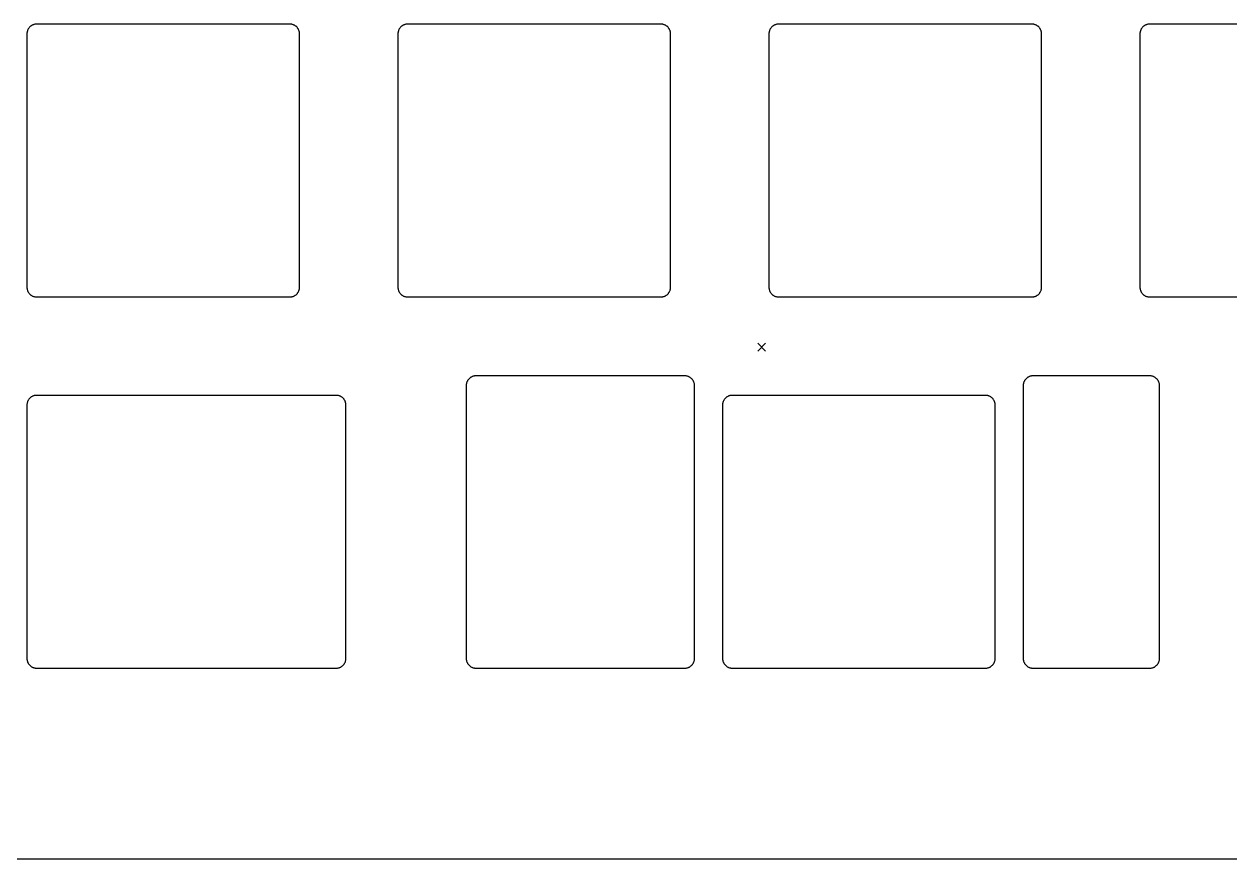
# Model space of a CAD drawing. Extents: x 19 to 282, y -159 to -67.
# Drawn here: x 72 to 133.9, y -150.4 to -107.6 of the extents above; entities that cross this region are included whole.
import ezdxf

# ---------------------------------------------------------------- set-up
doc = ezdxf.new("R2010")
doc.units = 0
doc.layers.add('BLACK', color=7, linetype='CONTINUOUS')

msp = doc.modelspace()

# ---------------------------------------------------------------- linework, layer by layer
at = {"layer": 'BLACK', "linetype": 'CONTINUOUS'}
for p, q in [((72.2465, -107.721), (72.2294, -107.739)), ((72.2644, -107.704), (72.2465, -107.721)), ((72.2831, -107.688), (72.2644, -107.704)), ((72.3025, -107.673), (72.2831, -107.688)), ((72.3226, -107.659), (72.3025, -107.673)), ((72.3433, -107.646), (72.3226, -107.659)), ((72.3646, -107.634), (72.3433, -107.646)), ((72.3864, -107.623), (72.3646, -107.634)), ((72.4087, -107.613), (72.3864, -107.623)), ((72.4314, -107.604), (72.4087, -107.613)), ((72.4546, -107.597), (72.4314, -107.604)), ((72.4781, -107.59), (72.4546, -107.597)), ((72.502, -107.585), (72.4781, -107.59)), ((72.5262, -107.58), (72.502, -107.585)), ((72.5506, -107.577), (72.5262, -107.58)), ((72.5752, -107.576), (72.5506, -107.577)), ((72.6, -107.575), (72.5752, -107.576)), ((85.6, -107.575), (72.6, -107.575)), ((85.6248, -107.576), (85.6, -107.575)), ((85.6494, -107.577), (85.6248, -107.576)), ((85.6738, -107.58), (85.6494, -107.577)), ((85.698, -107.585), (85.6738, -107.58)), ((85.7219, -107.59), (85.698, -107.585)), ((85.7454, -107.597), (85.7219, -107.59)), ((85.7686, -107.604), (85.7454, -107.597)), ((85.7914, -107.613), (85.7686, -107.604)), ((85.8137, -107.623), (85.7914, -107.613)), ((85.8355, -107.634), (85.8137, -107.623)), ((85.8567, -107.646), (85.8355, -107.634)), ((85.8774, -107.659), (85.8567, -107.646)), ((85.8975, -107.673), (85.8774, -107.659)), ((85.9169, -107.688), (85.8975, -107.673)), ((85.9356, -107.704), (85.9169, -107.688)), ((85.9536, -107.721), (85.9356, -107.704)), ((85.9707, -107.739), (85.9536, -107.721)), ((91.2965, -107.721), (91.2794, -107.739)), ((91.3144, -107.704), (91.2965, -107.721)), ((91.3331, -107.688), (91.3144, -107.704)), ((91.3525, -107.673), (91.3331, -107.688)), ((91.3726, -107.659), (91.3525, -107.673)), ((91.3933, -107.646), (91.3726, -107.659)), ((91.4146, -107.634), (91.3933, -107.646)), ((91.4364, -107.623), (91.4146, -107.634)), ((91.4587, -107.613), (91.4364, -107.623)), ((91.4814, -107.604), (91.4587, -107.613)), ((91.5046, -107.597), (91.4814, -107.604)), ((91.5281, -107.59), (91.5046, -107.597)), ((91.552, -107.585), (91.5281, -107.59)), ((91.5762, -107.58), (91.552, -107.585)), ((91.6006, -107.577), (91.5762, -107.58)), ((91.6252, -107.576), (91.6006, -107.577)), ((91.65, -107.575), (91.6252, -107.576)), ((104.65, -107.575), (91.65, -107.575)), ((104.675, -107.576), (104.65, -107.575)), ((104.699, -107.577), (104.675, -107.576)), ((104.724, -107.58), (104.699, -107.577)), ((104.748, -107.585), (104.724, -107.58)), ((104.772, -107.59), (104.748, -107.585)), ((104.795, -107.597), (104.772, -107.59)), ((104.819, -107.604), (104.795, -107.597)), ((104.841, -107.613), (104.819, -107.604)), ((104.864, -107.623), (104.841, -107.613)), ((104.885, -107.634), (104.864, -107.623)), ((104.907, -107.646), (104.885, -107.634)), ((104.927, -107.659), (104.907, -107.646)), ((104.947, -107.673), (104.927, -107.659)), ((104.967, -107.688), (104.947, -107.673)), ((104.986, -107.704), (104.967, -107.688)), ((105.004, -107.721), (104.986, -107.704)), ((105.021, -107.739), (105.004, -107.721)), ((110.346, -107.721), (110.329, -107.739)), ((110.364, -107.704), (110.346, -107.721)), ((110.383, -107.688), (110.364, -107.704)), ((110.403, -107.673), (110.383, -107.688)), ((110.423, -107.659), (110.403, -107.673)), ((110.443, -107.646), (110.423, -107.659)), ((110.465, -107.634), (110.443, -107.646)), ((110.486, -107.623), (110.465, -107.634)), ((110.509, -107.613), (110.486, -107.623)), ((110.531, -107.604), (110.509, -107.613)), ((110.555, -107.597), (110.531, -107.604)), ((110.578, -107.59), (110.555, -107.597)), ((110.602, -107.585), (110.578, -107.59)), ((110.626, -107.58), (110.602, -107.585)), ((110.651, -107.577), (110.626, -107.58)), ((110.675, -107.576), (110.651, -107.577)), ((110.7, -107.575), (110.675, -107.576)), ((123.7, -107.575), (110.7, -107.575)), ((123.725, -107.576), (123.7, -107.575)), ((123.749, -107.577), (123.725, -107.576)), ((123.774, -107.58), (123.749, -107.577)), ((123.798, -107.585), (123.774, -107.58)), ((123.822, -107.59), (123.798, -107.585)), ((123.845, -107.597), (123.822, -107.59)), ((123.869, -107.604), (123.845, -107.597)), ((123.891, -107.613), (123.869, -107.604)), ((123.914, -107.623), (123.891, -107.613)), ((123.935, -107.634), (123.914, -107.623)), ((123.957, -107.646), (123.935, -107.634)), ((123.977, -107.659), (123.957, -107.646)), ((123.997, -107.673), (123.977, -107.659)), ((124.017, -107.688), (123.997, -107.673)), ((124.036, -107.704), (124.017, -107.688)), ((124.054, -107.721), (124.036, -107.704)), ((124.071, -107.739), (124.054, -107.721)), ((129.396, -107.721), (129.379, -107.739)), ((129.414, -107.704), (129.396, -107.721)), ((129.433, -107.688), (129.414, -107.704)), ((129.453, -107.673), (129.433, -107.688)), ((129.473, -107.659), (129.453, -107.673)), ((129.493, -107.646), (129.473, -107.659)), ((129.515, -107.634), (129.493, -107.646)), ((129.536, -107.623), (129.515, -107.634)), ((129.559, -107.613), (129.536, -107.623)), ((129.581, -107.604), (129.559, -107.613)), ((129.605, -107.597), (129.581, -107.604)), ((129.628, -107.59), (129.605, -107.597)), ((129.652, -107.585), (129.628, -107.59)), ((129.676, -107.58), (129.652, -107.585)), ((129.701, -107.577), (129.676, -107.58)), ((129.725, -107.576), (129.701, -107.577)), ((129.75, -107.575), (129.725, -107.576)), ((142.75, -107.575), (129.75, -107.575)), ((72.1006, -108.05), (72.1, -108.075)), ((72.1, -108.075), (72.1, -121.075)), ((72.1025, -108.026), (72.1006, -108.05)), ((72.1055, -108.001), (72.1025, -108.026)), ((72.1097, -107.977), (72.1055, -108.001)), ((72.1151, -107.953), (72.1097, -107.977)), ((72.1216, -107.93), (72.1151, -107.953)), ((72.1293, -107.906), (72.1216, -107.93)), ((72.1381, -107.884), (72.1293, -107.906)), ((72.148, -107.861), (72.1381, -107.884)), ((72.1589, -107.84), (72.148, -107.861)), ((72.1709, -107.818), (72.1589, -107.84)), ((72.184, -107.798), (72.1709, -107.818)), ((72.1981, -107.778), (72.184, -107.798)), ((72.2132, -107.758), (72.1981, -107.778)), ((72.2294, -107.739), (72.2132, -107.758)), ((85.9868, -107.758), (85.9707, -107.739)), ((86.0019, -107.778), (85.9868, -107.758)), ((86.016, -107.798), (86.0019, -107.778)), ((86.0291, -107.818), (86.016, -107.798)), ((86.0411, -107.84), (86.0291, -107.818)), ((86.0521, -107.861), (86.0411, -107.84)), ((86.062, -107.884), (86.0521, -107.861)), ((86.0707, -107.906), (86.062, -107.884)), ((86.0784, -107.93), (86.0707, -107.906)), ((86.0849, -107.953), (86.0784, -107.93)), ((86.0903, -107.977), (86.0849, -107.953)), ((86.0945, -108.001), (86.0903, -107.977)), ((86.0976, -108.026), (86.0945, -108.001)), ((86.0994, -108.05), (86.0976, -108.026)), ((86.1, -108.075), (86.0994, -108.05)), ((86.1, -121.075), (86.1, -108.075)), ((91.1506, -108.05), (91.15, -108.075)), ((91.15, -108.075), (91.15, -121.075)), ((91.1525, -108.026), (91.1506, -108.05)), ((91.1555, -108.001), (91.1525, -108.026)), ((91.1597, -107.977), (91.1555, -108.001)), ((91.1651, -107.953), (91.1597, -107.977)), ((91.1716, -107.93), (91.1651, -107.953)), ((91.1793, -107.906), (91.1716, -107.93)), ((91.1881, -107.884), (91.1793, -107.906)), ((91.198, -107.861), (91.1881, -107.884)), ((91.2089, -107.84), (91.198, -107.861)), ((91.2209, -107.818), (91.2089, -107.84)), ((91.234, -107.798), (91.2209, -107.818)), ((91.2481, -107.778), (91.234, -107.798)), ((91.2632, -107.758), (91.2481, -107.778)), ((91.2794, -107.739), (91.2632, -107.758)), ((105.037, -107.758), (105.021, -107.739)), ((105.052, -107.778), (105.037, -107.758)), ((105.066, -107.798), (105.052, -107.778)), ((105.079, -107.818), (105.066, -107.798)), ((105.091, -107.84), (105.079, -107.818)), ((105.102, -107.861), (105.091, -107.84)), ((105.112, -107.884), (105.102, -107.861)), ((105.121, -107.906), (105.112, -107.884)), ((105.128, -107.93), (105.121, -107.906)), ((105.135, -107.953), (105.128, -107.93)), ((105.14, -107.977), (105.135, -107.953)), ((105.145, -108.001), (105.14, -107.977)), ((105.148, -108.026), (105.145, -108.001)), ((105.149, -108.05), (105.148, -108.026)), ((105.15, -108.075), (105.149, -108.05)), ((105.15, -121.075), (105.15, -108.075)), ((110.201, -108.05), (110.2, -108.075)), ((110.2, -108.075), (110.2, -121.075)), ((110.202, -108.026), (110.201, -108.05)), ((110.205, -108.001), (110.202, -108.026)), ((110.21, -107.977), (110.205, -108.001)), ((110.215, -107.953), (110.21, -107.977)), ((110.222, -107.93), (110.215, -107.953)), ((110.229, -107.906), (110.222, -107.93)), ((110.238, -107.884), (110.229, -107.906)), ((110.248, -107.861), (110.238, -107.884)), ((110.259, -107.84), (110.248, -107.861)), ((110.271, -107.818), (110.259, -107.84)), ((110.284, -107.798), (110.271, -107.818)), ((110.298, -107.778), (110.284, -107.798)), ((110.313, -107.758), (110.298, -107.778)), ((110.329, -107.739), (110.313, -107.758)), ((124.087, -107.758), (124.071, -107.739)), ((124.102, -107.778), (124.087, -107.758)), ((124.116, -107.798), (124.102, -107.778)), ((124.129, -107.818), (124.116, -107.798)), ((124.141, -107.84), (124.129, -107.818)), ((124.152, -107.861), (124.141, -107.84)), ((124.162, -107.884), (124.152, -107.861)), ((124.171, -107.906), (124.162, -107.884)), ((124.178, -107.93), (124.171, -107.906)), ((124.185, -107.953), (124.178, -107.93)), ((124.19, -107.977), (124.185, -107.953)), ((124.195, -108.001), (124.19, -107.977)), ((124.198, -108.026), (124.195, -108.001)), ((124.199, -108.05), (124.198, -108.026)), ((124.2, -108.075), (124.199, -108.05)), ((124.2, -121.075), (124.2, -108.075)), ((129.251, -108.05), (129.25, -108.075)), ((129.25, -108.075), (129.25, -121.075)), ((129.252, -108.026), (129.251, -108.05)), ((129.255, -108.001), (129.252, -108.026)), ((129.26, -107.977), (129.255, -108.001)), ((129.265, -107.953), (129.26, -107.977)), ((129.272, -107.93), (129.265, -107.953)), ((129.279, -107.906), (129.272, -107.93)), ((129.288, -107.884), (129.279, -107.906)), ((129.298, -107.861), (129.288, -107.884)), ((129.309, -107.84), (129.298, -107.861)), ((129.321, -107.818), (129.309, -107.84)), ((129.334, -107.798), (129.321, -107.818)), ((129.348, -107.778), (129.334, -107.798)), ((129.363, -107.758), (129.348, -107.778)), ((129.379, -107.739), (129.363, -107.758)), ((72.1, -121.075), (72.1006, -121.1)), ((72.1006, -121.1), (72.1025, -121.124)), ((72.1025, -121.124), (72.1055, -121.149)), ((72.1055, -121.149), (72.1097, -121.173)), ((72.1097, -121.173), (72.1151, -121.197)), ((72.1151, -121.197), (72.1216, -121.22)), ((72.1216, -121.22), (72.1293, -121.244)), ((72.1293, -121.244), (72.1381, -121.266)), ((72.1381, -121.266), (72.148, -121.289)), ((72.148, -121.289), (72.1589, -121.31)), ((72.1589, -121.31), (72.1709, -121.332)), ((72.1709, -121.332), (72.184, -121.352)), ((86.016, -121.352), (86.0291, -121.332)), ((86.0291, -121.332), (86.0411, -121.31)), ((86.0411, -121.31), (86.0521, -121.289)), ((86.0521, -121.289), (86.062, -121.266)), ((86.062, -121.266), (86.0707, -121.244)), ((86.0707, -121.244), (86.0784, -121.22)), ((86.0784, -121.22), (86.0849, -121.197)), ((86.0849, -121.197), (86.0903, -121.173)), ((86.0903, -121.173), (86.0945, -121.149)), ((86.0945, -121.149), (86.0976, -121.124)), ((86.0976, -121.124), (86.0994, -121.1)), ((86.0994, -121.1), (86.1, -121.075)), ((91.15, -121.075), (91.1506, -121.1)), ((91.1506, -121.1), (91.1525, -121.124)), ((91.1525, -121.124), (91.1555, -121.149)), ((91.1555, -121.149), (91.1597, -121.173)), ((91.1597, -121.173), (91.1651, -121.197)), ((91.1651, -121.197), (91.1716, -121.22)), ((91.1716, -121.22), (91.1793, -121.244)), ((91.1793, -121.244), (91.1881, -121.266)), ((91.1881, -121.266), (91.198, -121.289)), ((91.198, -121.289), (91.2089, -121.31)), ((91.2089, -121.31), (91.2209, -121.332)), ((91.2209, -121.332), (91.234, -121.352)), ((105.066, -121.352), (105.079, -121.332)), ((105.079, -121.332), (105.091, -121.31)), ((105.091, -121.31), (105.102, -121.289)), ((105.102, -121.289), (105.112, -121.266)), ((105.112, -121.266), (105.121, -121.244)), ((105.121, -121.244), (105.128, -121.22)), ((105.128, -121.22), (105.135, -121.197)), ((105.135, -121.197), (105.14, -121.173)), ((105.14, -121.173), (105.145, -121.149)), ((105.145, -121.149), (105.148, -121.124)), ((105.148, -121.124), (105.149, -121.1)), ((105.149, -121.1), (105.15, -121.075)), ((110.2, -121.075), (110.201, -121.1)), ((110.201, -121.1), (110.202, -121.124)), ((110.202, -121.124), (110.205, -121.149)), ((110.205, -121.149), (110.21, -121.173)), ((110.21, -121.173), (110.215, -121.197)), ((110.215, -121.197), (110.222, -121.22)), ((110.222, -121.22), (110.229, -121.244)), ((110.229, -121.244), (110.238, -121.266)), ((110.238, -121.266), (110.248, -121.289)), ((110.248, -121.289), (110.259, -121.31)), ((110.259, -121.31), (110.271, -121.332)), ((110.271, -121.332), (110.284, -121.352)), ((124.116, -121.352), (124.129, -121.332)), ((124.129, -121.332), (124.141, -121.31)), ((124.141, -121.31), (124.152, -121.289)), ((124.152, -121.289), (124.162, -121.266)), ((124.162, -121.266), (124.171, -121.244)), ((124.171, -121.244), (124.178, -121.22)), ((124.178, -121.22), (124.185, -121.197)), ((124.185, -121.197), (124.19, -121.173)), ((124.19, -121.173), (124.195, -121.149)), ((124.195, -121.149), (124.198, -121.124)), ((124.198, -121.124), (124.199, -121.1)), ((124.199, -121.1), (124.2, -121.075)), ((129.25, -121.075), (129.251, -121.1)), ((129.251, -121.1), (129.252, -121.124)), ((129.252, -121.124), (129.255, -121.149)), ((129.255, -121.149), (129.26, -121.173)), ((129.26, -121.173), (129.265, -121.197)), ((129.265, -121.197), (129.272, -121.22)), ((129.272, -121.22), (129.279, -121.244)), ((129.279, -121.244), (129.288, -121.266)), ((129.288, -121.266), (129.298, -121.289)), ((129.298, -121.289), (129.309, -121.31)), ((129.309, -121.31), (129.321, -121.332)), ((129.321, -121.332), (129.334, -121.352)), ((72.184, -121.352), (72.1981, -121.372)), ((72.1981, -121.372), (72.2132, -121.392)), ((72.2132, -121.392), (72.2294, -121.411)), ((72.2294, -121.411), (72.2465, -121.429)), ((72.2465, -121.429), (72.2644, -121.446)), ((72.2644, -121.446), (72.2831, -121.462)), ((72.2831, -121.462), (72.3025, -121.477)), ((72.3025, -121.477), (72.3226, -121.491)), ((72.3226, -121.491), (72.3433, -121.504)), ((72.3433, -121.504), (72.3646, -121.516)), ((72.3646, -121.516), (72.3864, -121.527)), ((72.3864, -121.527), (72.4087, -121.537)), ((72.4087, -121.537), (72.4314, -121.546)), ((72.4314, -121.546), (72.4546, -121.553)), ((72.4546, -121.553), (72.4781, -121.56)), ((72.4781, -121.56), (72.502, -121.565)), ((72.502, -121.565), (72.5262, -121.57)), ((72.5262, -121.57), (72.5506, -121.573)), ((72.5506, -121.573), (72.5752, -121.574)), ((72.5752, -121.574), (72.6, -121.575)), ((72.6, -121.575), (85.6, -121.575)), ((85.6, -121.575), (85.6248, -121.574)), ((85.6248, -121.574), (85.6494, -121.573)), ((85.6494, -121.573), (85.6738, -121.57)), ((85.6738, -121.57), (85.698, -121.565)), ((85.698, -121.565), (85.7219, -121.56)), ((85.7219, -121.56), (85.7454, -121.553)), ((85.7454, -121.553), (85.7686, -121.546)), ((85.7686, -121.546), (85.7914, -121.537)), ((85.7914, -121.537), (85.8137, -121.527)), ((85.8137, -121.527), (85.8355, -121.516)), ((85.8355, -121.516), (85.8567, -121.504)), ((85.8567, -121.504), (85.8774, -121.491)), ((85.8774, -121.491), (85.8975, -121.477)), ((85.8975, -121.477), (85.9169, -121.462)), ((85.9169, -121.462), (85.9356, -121.446)), ((85.9356, -121.446), (85.9536, -121.429)), ((85.9536, -121.429), (85.9707, -121.411)), ((85.9707, -121.411), (85.9868, -121.392)), ((85.9868, -121.392), (86.0019, -121.372)), ((86.0019, -121.372), (86.016, -121.352)), ((91.234, -121.352), (91.2481, -121.372)), ((91.2481, -121.372), (91.2632, -121.392)), ((91.2632, -121.392), (91.2794, -121.411)), ((91.2794, -121.411), (91.2965, -121.429)), ((91.2965, -121.429), (91.3144, -121.446)), ((91.3144, -121.446), (91.3331, -121.462)), ((91.3331, -121.462), (91.3525, -121.477)), ((91.3525, -121.477), (91.3726, -121.491)), ((91.3726, -121.491), (91.3933, -121.504)), ((91.3933, -121.504), (91.4146, -121.516)), ((91.4146, -121.516), (91.4364, -121.527)), ((91.4364, -121.527), (91.4587, -121.537)), ((91.4587, -121.537), (91.4814, -121.546)), ((91.4814, -121.546), (91.5046, -121.553)), ((91.5046, -121.553), (91.5281, -121.56)), ((91.5281, -121.56), (91.552, -121.565)), ((91.552, -121.565), (91.5762, -121.57)), ((91.5762, -121.57), (91.6006, -121.573)), ((91.6006, -121.573), (91.6252, -121.574)), ((91.6252, -121.574), (91.65, -121.575)), ((91.65, -121.575), (104.65, -121.575)), ((104.65, -121.575), (104.675, -121.574)), ((104.675, -121.574), (104.699, -121.573)), ((104.699, -121.573), (104.724, -121.57)), ((104.724, -121.57), (104.748, -121.565)), ((104.748, -121.565), (104.772, -121.56)), ((104.772, -121.56), (104.795, -121.553)), ((104.795, -121.553), (104.819, -121.546)), ((104.819, -121.546), (104.841, -121.537)), ((104.841, -121.537), (104.864, -121.527)), ((104.864, -121.527), (104.885, -121.516)), ((104.885, -121.516), (104.907, -121.504)), ((104.907, -121.504), (104.927, -121.491)), ((104.927, -121.491), (104.947, -121.477)), ((104.947, -121.477), (104.967, -121.462)), ((104.967, -121.462), (104.986, -121.446)), ((104.986, -121.446), (105.004, -121.429)), ((105.004, -121.429), (105.021, -121.411)), ((105.021, -121.411), (105.037, -121.392)), ((105.037, -121.392), (105.052, -121.372)), ((105.052, -121.372), (105.066, -121.352)), ((110.284, -121.352), (110.298, -121.372)), ((110.298, -121.372), (110.313, -121.392)), ((110.313, -121.392), (110.329, -121.411)), ((110.329, -121.411), (110.346, -121.429)), ((110.346, -121.429), (110.364, -121.446)), ((110.364, -121.446), (110.383, -121.462)), ((110.383, -121.462), (110.403, -121.477)), ((110.403, -121.477), (110.423, -121.491)), ((110.423, -121.491), (110.443, -121.504)), ((110.443, -121.504), (110.465, -121.516)), ((110.465, -121.516), (110.486, -121.527)), ((110.486, -121.527), (110.509, -121.537)), ((110.509, -121.537), (110.531, -121.546)), ((110.531, -121.546), (110.555, -121.553)), ((110.555, -121.553), (110.578, -121.56)), ((110.578, -121.56), (110.602, -121.565)), ((110.602, -121.565), (110.626, -121.57)), ((110.626, -121.57), (110.651, -121.573)), ((110.651, -121.573), (110.675, -121.574)), ((110.675, -121.574), (110.7, -121.575)), ((110.7, -121.575), (123.7, -121.575)), ((123.7, -121.575), (123.725, -121.574)), ((123.725, -121.574), (123.749, -121.573)), ((123.749, -121.573), (123.774, -121.57)), ((123.774, -121.57), (123.798, -121.565)), ((123.798, -121.565), (123.822, -121.56)), ((123.822, -121.56), (123.845, -121.553)), ((123.845, -121.553), (123.869, -121.546)), ((123.869, -121.546), (123.891, -121.537)), ((123.891, -121.537), (123.914, -121.527)), ((123.914, -121.527), (123.935, -121.516)), ((123.935, -121.516), (123.957, -121.504)), ((123.957, -121.504), (123.977, -121.491)), ((123.977, -121.491), (123.997, -121.477)), ((123.997, -121.477), (124.017, -121.462)), ((124.017, -121.462), (124.036, -121.446)), ((124.036, -121.446), (124.054, -121.429)), ((124.054, -121.429), (124.071, -121.411)), ((124.071, -121.411), (124.087, -121.392)), ((124.087, -121.392), (124.102, -121.372)), ((124.102, -121.372), (124.116, -121.352)), ((129.334, -121.352), (129.348, -121.372)), ((129.348, -121.372), (129.363, -121.392)), ((129.363, -121.392), (129.379, -121.411)), ((129.379, -121.411), (129.396, -121.429)), ((129.396, -121.429), (129.414, -121.446)), ((129.414, -121.446), (129.433, -121.462)), ((129.433, -121.462), (129.453, -121.477)), ((129.453, -121.477), (129.473, -121.491)), ((129.473, -121.491), (129.493, -121.504)), ((129.493, -121.504), (129.515, -121.516)), ((129.515, -121.516), (129.536, -121.527)), ((129.536, -121.527), (129.559, -121.537)), ((129.559, -121.537), (129.581, -121.546)), ((129.581, -121.546), (129.605, -121.553)), ((129.605, -121.553), (129.628, -121.56)), ((129.628, -121.56), (129.652, -121.565)), ((129.652, -121.565), (129.676, -121.57)), ((129.676, -121.57), (129.701, -121.573)), ((129.701, -121.573), (129.725, -121.574)), ((129.725, -121.574), (129.75, -121.575)), ((129.75, -121.575), (142.75, -121.575)), ((109.625, -123.95), (110.025, -124.35)), ((110.025, -123.95), (109.625, -124.35)), ((94.9426, -125.673), (94.9208, -125.684)), ((94.9649, -125.663), (94.9426, -125.673)), ((94.9877, -125.654), (94.9649, -125.663)), ((95.0108, -125.647), (94.9877, -125.654)), ((95.0344, -125.64), (95.0108, -125.647)), ((95.0583, -125.635), (95.0344, -125.64)), ((95.0824, -125.63), (95.0583, -125.635)), ((95.1068, -125.627), (95.0824, -125.63)), ((95.1315, -125.626), (95.1068, -125.627)), ((95.1563, -125.625), (95.1315, -125.626)), ((99.8808, -125.625), (95.1563, -125.625)), ((101.156, -125.625), (99.8808, -125.625)), ((105.881, -125.625), (101.156, -125.625)), ((105.906, -125.626), (105.881, -125.625)), ((105.93, -125.627), (105.906, -125.626)), ((105.955, -125.63), (105.93, -125.627)), ((105.979, -125.635), (105.955, -125.63)), ((106.003, -125.64), (105.979, -125.635)), ((106.026, -125.647), (106.003, -125.64)), ((106.049, -125.654), (106.026, -125.647)), ((106.072, -125.663), (106.049, -125.654)), ((106.094, -125.673), (106.072, -125.663)), ((106.116, -125.684), (106.094, -125.673)), ((123.543, -125.673), (123.521, -125.684)), ((123.565, -125.663), (123.543, -125.673)), ((123.588, -125.654), (123.565, -125.663)), ((123.611, -125.647), (123.588, -125.654)), ((123.635, -125.64), (123.611, -125.647)), ((123.659, -125.635), (123.635, -125.64)), ((123.683, -125.63), (123.659, -125.635)), ((123.707, -125.627), (123.683, -125.63)), ((123.732, -125.626), (123.707, -125.627)), ((123.757, -125.625), (123.732, -125.626)), ((129.757, -125.625), (123.757, -125.625)), ((129.782, -125.626), (129.757, -125.625)), ((129.806, -125.627), (129.782, -125.626)), ((129.831, -125.63), (129.806, -125.627)), ((129.855, -125.635), (129.831, -125.63)), ((129.879, -125.64), (129.855, -125.635)), ((129.902, -125.647), (129.879, -125.64)), ((129.925, -125.654), (129.902, -125.647)), ((129.948, -125.663), (129.925, -125.654)), ((129.97, -125.673), (129.948, -125.663)), ((129.992, -125.684), (129.97, -125.673)), ((94.6569, -126.1), (94.6563, -126.125)), ((94.6563, -126.125), (94.6563, -140.125)), ((94.6587, -126.076), (94.6569, -126.1)), ((94.6617, -126.051), (94.6587, -126.076)), ((94.666, -126.027), (94.6617, -126.051)), ((94.6713, -126.003), (94.666, -126.027)), ((94.6779, -125.98), (94.6713, -126.003)), ((94.6855, -125.956), (94.6779, -125.98)), ((94.6943, -125.934), (94.6855, -125.956)), ((94.7042, -125.911), (94.6943, -125.934)), ((94.7152, -125.89), (94.7042, -125.911)), ((94.7272, -125.868), (94.7152, -125.89)), ((94.7403, -125.848), (94.7272, -125.868)), ((94.7544, -125.828), (94.7403, -125.848)), ((94.7695, -125.808), (94.7544, -125.828)), ((94.7856, -125.789), (94.7695, -125.808)), ((94.8027, -125.771), (94.7856, -125.789)), ((94.8207, -125.754), (94.8027, -125.771)), ((94.8394, -125.738), (94.8207, -125.754)), ((94.8588, -125.723), (94.8394, -125.738)), ((94.8789, -125.709), (94.8588, -125.723)), ((94.8996, -125.696), (94.8789, -125.709)), ((94.9208, -125.684), (94.8996, -125.696)), ((106.137, -125.696), (106.116, -125.684)), ((106.158, -125.709), (106.137, -125.696)), ((106.178, -125.723), (106.158, -125.709)), ((106.198, -125.738), (106.178, -125.723)), ((106.216, -125.754), (106.198, -125.738)), ((106.234, -125.771), (106.216, -125.754)), ((106.251, -125.789), (106.234, -125.771)), ((106.268, -125.808), (106.251, -125.789)), ((106.283, -125.828), (106.268, -125.808)), ((106.297, -125.848), (106.283, -125.828)), ((106.31, -125.868), (106.297, -125.848)), ((106.322, -125.89), (106.31, -125.868)), ((106.333, -125.911), (106.322, -125.89)), ((106.343, -125.934), (106.333, -125.911)), ((106.351, -125.956), (106.343, -125.934)), ((106.359, -125.98), (106.351, -125.956)), ((106.366, -126.003), (106.359, -125.98)), ((106.371, -126.027), (106.366, -126.003)), ((106.375, -126.051), (106.371, -126.027)), ((106.378, -126.076), (106.375, -126.051)), ((106.38, -126.1), (106.378, -126.076)), ((106.381, -126.125), (106.38, -126.1)), ((106.381, -140.125), (106.381, -126.125)), ((123.259, -126.076), (123.257, -126.1)), ((123.257, -126.1), (123.257, -126.125)), ((123.257, -126.125), (123.257, -140.125)), ((123.262, -126.051), (123.259, -126.076)), ((123.266, -126.027), (123.262, -126.051)), ((123.272, -126.003), (123.266, -126.027)), ((123.278, -125.98), (123.272, -126.003)), ((123.286, -125.956), (123.278, -125.98)), ((123.295, -125.934), (123.286, -125.956)), ((123.305, -125.911), (123.295, -125.934)), ((123.316, -125.89), (123.305, -125.911)), ((123.328, -125.868), (123.316, -125.89)), ((123.341, -125.848), (123.328, -125.868)), ((123.355, -125.828), (123.341, -125.848)), ((123.37, -125.808), (123.355, -125.828)), ((123.386, -125.789), (123.37, -125.808)), ((123.403, -125.771), (123.386, -125.789)), ((123.421, -125.754), (123.403, -125.771)), ((123.44, -125.738), (123.421, -125.754)), ((123.459, -125.723), (123.44, -125.738)), ((123.479, -125.709), (123.459, -125.723)), ((123.5, -125.696), (123.479, -125.709)), ((123.521, -125.684), (123.5, -125.696)), ((130.013, -125.696), (129.992, -125.684)), ((130.034, -125.709), (130.013, -125.696)), ((130.054, -125.723), (130.034, -125.709)), ((130.074, -125.738), (130.054, -125.723)), ((130.092, -125.754), (130.074, -125.738)), ((130.11, -125.771), (130.092, -125.754)), ((130.127, -125.789), (130.11, -125.771)), ((130.144, -125.808), (130.127, -125.789)), ((130.159, -125.828), (130.144, -125.808)), ((130.173, -125.848), (130.159, -125.828)), ((130.186, -125.868), (130.173, -125.848)), ((130.198, -125.89), (130.186, -125.868)), ((130.209, -125.911), (130.198, -125.89)), ((130.219, -125.934), (130.209, -125.911)), ((130.227, -125.956), (130.219, -125.934)), ((130.235, -125.98), (130.227, -125.956)), ((130.242, -126.003), (130.235, -125.98)), ((130.247, -126.027), (130.242, -126.003)), ((130.251, -126.051), (130.247, -126.027)), ((130.254, -126.076), (130.251, -126.051)), ((130.256, -126.1), (130.254, -126.076)), ((130.257, -126.125), (130.256, -126.1)), ((130.257, -140.125), (130.257, -126.125)), ((72.148, -126.911), (72.1381, -126.934)), ((72.1589, -126.89), (72.148, -126.911)), ((72.1709, -126.868), (72.1589, -126.89)), ((72.184, -126.848), (72.1709, -126.868)), ((72.1981, -126.828), (72.184, -126.848)), ((72.2132, -126.808), (72.1981, -126.828)), ((72.2294, -126.789), (72.2132, -126.808)), ((72.2465, -126.771), (72.2294, -126.789)), ((72.2644, -126.754), (72.2465, -126.771)), ((72.2831, -126.738), (72.2644, -126.754)), ((72.3025, -126.723), (72.2831, -126.738)), ((72.3226, -126.709), (72.3025, -126.723)), ((72.3433, -126.696), (72.3226, -126.709)), ((72.3646, -126.684), (72.3433, -126.696)), ((72.3864, -126.673), (72.3646, -126.684)), ((72.4087, -126.663), (72.3864, -126.673)), ((72.4314, -126.654), (72.4087, -126.663)), ((72.4546, -126.647), (72.4314, -126.654)), ((72.4781, -126.64), (72.4546, -126.647)), ((72.502, -126.635), (72.4781, -126.64)), ((72.5262, -126.63), (72.502, -126.635)), ((72.5506, -126.627), (72.5262, -126.63)), ((72.5752, -126.626), (72.5506, -126.627)), ((72.6, -126.625), (72.5752, -126.626)), ((74.9813, -126.625), (72.6, -126.625)), ((85.6, -126.625), (74.9813, -126.625)), ((87.9813, -126.625), (85.6, -126.625)), ((88.0061, -126.626), (87.9813, -126.625)), ((88.0307, -126.627), (88.0061, -126.626)), ((88.0551, -126.63), (88.0307, -126.627)), ((88.0793, -126.635), (88.0551, -126.63)), ((88.1031, -126.64), (88.0793, -126.635)), ((88.1267, -126.647), (88.1031, -126.64)), ((88.1498, -126.654), (88.1267, -126.647)), ((88.1726, -126.663), (88.1498, -126.654)), ((88.1949, -126.673), (88.1726, -126.663)), ((88.2167, -126.684), (88.1949, -126.673)), ((88.238, -126.696), (88.2167, -126.684)), ((88.2587, -126.709), (88.238, -126.696)), ((88.2787, -126.723), (88.2587, -126.709)), ((88.2981, -126.738), (88.2787, -126.723)), ((88.3169, -126.754), (88.2981, -126.738)), ((88.3348, -126.771), (88.3169, -126.754)), ((88.3519, -126.789), (88.3348, -126.771)), ((88.368, -126.808), (88.3519, -126.789)), ((88.3832, -126.828), (88.368, -126.808)), ((88.3973, -126.848), (88.3832, -126.828)), ((88.4103, -126.868), (88.3973, -126.848)), ((88.4224, -126.89), (88.4103, -126.868)), ((88.4333, -126.911), (88.4224, -126.89)), ((88.4432, -126.934), (88.4333, -126.911)), ((107.867, -126.911), (107.857, -126.934)), ((107.878, -126.89), (107.867, -126.911)), ((107.89, -126.868), (107.878, -126.89)), ((107.903, -126.848), (107.89, -126.868)), ((107.917, -126.828), (107.903, -126.848)), ((107.932, -126.808), (107.917, -126.828)), ((107.948, -126.789), (107.932, -126.808)), ((107.965, -126.771), (107.948, -126.789)), ((107.983, -126.754), (107.965, -126.771)), ((108.002, -126.738), (107.983, -126.754)), ((108.021, -126.723), (108.002, -126.738)), ((108.041, -126.709), (108.021, -126.723)), ((108.062, -126.696), (108.041, -126.709)), ((108.083, -126.684), (108.062, -126.696)), ((108.105, -126.673), (108.083, -126.684)), ((108.127, -126.663), (108.105, -126.673)), ((108.15, -126.654), (108.127, -126.663)), ((108.173, -126.647), (108.15, -126.654)), ((108.197, -126.64), (108.173, -126.647)), ((108.221, -126.635), (108.197, -126.64)), ((108.245, -126.63), (108.221, -126.635)), ((108.269, -126.627), (108.245, -126.63)), ((108.294, -126.626), (108.269, -126.627)), ((108.319, -126.625), (108.294, -126.626)), ((121.319, -126.625), (108.319, -126.625)), ((121.344, -126.626), (121.319, -126.625)), ((121.368, -126.627), (121.344, -126.626)), ((121.393, -126.63), (121.368, -126.627)), ((121.417, -126.635), (121.393, -126.63)), ((121.441, -126.64), (121.417, -126.635)), ((121.464, -126.647), (121.441, -126.64)), ((121.487, -126.654), (121.464, -126.647)), ((121.51, -126.663), (121.487, -126.654)), ((121.532, -126.673), (121.51, -126.663)), ((121.554, -126.684), (121.532, -126.673)), ((121.575, -126.696), (121.554, -126.684)), ((121.596, -126.709), (121.575, -126.696)), ((121.616, -126.723), (121.596, -126.709)), ((121.636, -126.738), (121.616, -126.723)), ((121.654, -126.754), (121.636, -126.738)), ((121.672, -126.771), (121.654, -126.754)), ((121.689, -126.789), (121.672, -126.771)), ((121.706, -126.808), (121.689, -126.789)), ((121.721, -126.828), (121.706, -126.808)), ((121.735, -126.848), (121.721, -126.828)), ((121.748, -126.868), (121.735, -126.848)), ((121.76, -126.89), (121.748, -126.868)), ((121.771, -126.911), (121.76, -126.89)), ((121.781, -126.934), (121.771, -126.911)), ((72.1006, -127.1), (72.1, -127.125)), ((72.1, -127.125), (72.1, -140.125)), ((72.1025, -127.076), (72.1006, -127.1)), ((72.1055, -127.051), (72.1025, -127.076)), ((72.1097, -127.027), (72.1055, -127.051)), ((72.1151, -127.003), (72.1097, -127.027)), ((72.1216, -126.98), (72.1151, -127.003)), ((72.1293, -126.956), (72.1216, -126.98)), ((72.1381, -126.934), (72.1293, -126.956)), ((88.452, -126.956), (88.4432, -126.934)), ((88.4597, -126.98), (88.452, -126.956)), ((88.4662, -127.003), (88.4597, -126.98)), ((88.4716, -127.027), (88.4662, -127.003)), ((88.4758, -127.051), (88.4716, -127.027)), ((88.4788, -127.076), (88.4758, -127.051)), ((88.4806, -127.1), (88.4788, -127.076)), ((88.4813, -127.125), (88.4806, -127.1)), ((88.4813, -140.125), (88.4813, -127.125)), ((107.821, -127.076), (107.819, -127.1)), ((107.819, -127.1), (107.819, -127.125)), ((107.819, -127.125), (107.819, -140.125)), ((107.824, -127.051), (107.821, -127.076)), ((107.828, -127.027), (107.824, -127.051)), ((107.834, -127.003), (107.828, -127.027)), ((107.84, -126.98), (107.834, -127.003)), ((107.848, -126.956), (107.84, -126.98)), ((107.857, -126.934), (107.848, -126.956)), ((121.789, -126.956), (121.781, -126.934)), ((121.797, -126.98), (121.789, -126.956)), ((121.804, -127.003), (121.797, -126.98)), ((121.809, -127.027), (121.804, -127.003)), ((121.813, -127.051), (121.809, -127.027)), ((121.816, -127.076), (121.813, -127.051)), ((121.818, -127.1), (121.816, -127.076)), ((121.819, -127.125), (121.818, -127.1)), ((121.819, -140.125), (121.819, -127.125)), ((72.1, -140.125), (72.1006, -140.15)), ((72.1006, -140.15), (72.1025, -140.174)), ((72.1025, -140.174), (72.1055, -140.199)), ((72.1055, -140.199), (72.1097, -140.223)), ((72.1097, -140.223), (72.1151, -140.247)), ((72.1151, -140.247), (72.1216, -140.27)), ((72.1216, -140.27), (72.1293, -140.294)), ((72.1293, -140.294), (72.1381, -140.316)), ((72.1381, -140.316), (72.148, -140.339)), ((72.148, -140.339), (72.1589, -140.36)), ((72.1589, -140.36), (72.1709, -140.382)), ((72.1709, -140.382), (72.184, -140.402)), ((72.184, -140.402), (72.1981, -140.422)), ((72.1981, -140.422), (72.2132, -140.442)), ((72.2132, -140.442), (72.2294, -140.461)), ((72.2294, -140.461), (72.2465, -140.479)), ((72.2465, -140.479), (72.2644, -140.496)), ((72.2644, -140.496), (72.2831, -140.512)), ((72.2831, -140.512), (72.3025, -140.527)), ((72.3025, -140.527), (72.3226, -140.541)), ((72.3226, -140.541), (72.3433, -140.554)), ((88.238, -140.554), (88.2587, -140.541)), ((88.2587, -140.541), (88.2787, -140.527)), ((88.2787, -140.527), (88.2981, -140.512)), ((88.2981, -140.512), (88.3169, -140.496)), ((88.3169, -140.496), (88.3348, -140.479)), ((88.3348, -140.479), (88.3519, -140.461)), ((88.3519, -140.461), (88.368, -140.442)), ((88.368, -140.442), (88.3832, -140.422)), ((88.3832, -140.422), (88.3973, -140.402)), ((88.3973, -140.402), (88.4103, -140.382)), ((88.4103, -140.382), (88.4224, -140.36)), ((88.4224, -140.36), (88.4333, -140.339)), ((88.4333, -140.339), (88.4432, -140.316)), ((88.4432, -140.316), (88.452, -140.294)), ((88.452, -140.294), (88.4597, -140.27)), ((88.4597, -140.27), (88.4662, -140.247)), ((88.4662, -140.247), (88.4716, -140.223)), ((88.4716, -140.223), (88.4758, -140.199)), ((88.4758, -140.199), (88.4788, -140.174)), ((88.4788, -140.174), (88.4806, -140.15)), ((88.4806, -140.15), (88.4813, -140.125)), ((94.6563, -140.125), (94.6569, -140.15)), ((94.6569, -140.15), (94.6587, -140.174)), ((94.6587, -140.174), (94.6617, -140.199)), ((94.6617, -140.199), (94.666, -140.223)), ((94.666, -140.223), (94.6713, -140.247)), ((94.6713, -140.247), (94.6779, -140.27)), ((94.6779, -140.27), (94.6855, -140.294)), ((94.6855, -140.294), (94.6943, -140.316)), ((94.6943, -140.316), (94.7042, -140.339)), ((94.7042, -140.339), (94.7152, -140.36)), ((94.7152, -140.36), (94.7272, -140.382)), ((94.7272, -140.382), (94.7403, -140.402)), ((94.7403, -140.402), (94.7544, -140.422)), ((94.7544, -140.422), (94.7695, -140.442)), ((94.7695, -140.442), (94.7856, -140.461)), ((94.7856, -140.461), (94.8027, -140.479)), ((94.8027, -140.479), (94.8207, -140.496)), ((94.8207, -140.496), (94.8394, -140.512)), ((94.8394, -140.512), (94.8588, -140.527)), ((94.8588, -140.527), (94.8789, -140.541)), ((94.8789, -140.541), (94.8996, -140.554)), ((106.137, -140.554), (106.158, -140.541)), ((106.158, -140.541), (106.178, -140.527)), ((106.178, -140.527), (106.198, -140.512)), ((106.198, -140.512), (106.216, -140.496)), ((106.216, -140.496), (106.234, -140.479)), ((106.234, -140.479), (106.251, -140.461)), ((106.251, -140.461), (106.268, -140.442)), ((106.268, -140.442), (106.283, -140.422)), ((106.283, -140.422), (106.297, -140.402)), ((106.297, -140.402), (106.31, -140.382)), ((106.31, -140.382), (106.322, -140.36)), ((106.322, -140.36), (106.333, -140.339)), ((106.333, -140.339), (106.343, -140.316)), ((106.343, -140.316), (106.351, -140.294)), ((106.351, -140.294), (106.359, -140.27)), ((106.359, -140.27), (106.366, -140.247)), ((106.366, -140.247), (106.371, -140.223)), ((106.371, -140.223), (106.375, -140.199)), ((106.375, -140.199), (106.378, -140.174)), ((106.378, -140.174), (106.38, -140.15)), ((106.38, -140.15), (106.381, -140.125)), ((107.819, -140.125), (107.819, -140.15)), ((107.819, -140.15), (107.821, -140.174)), ((107.821, -140.174), (107.824, -140.199)), ((107.824, -140.199), (107.828, -140.223)), ((107.828, -140.223), (107.834, -140.247)), ((107.834, -140.247), (107.84, -140.27)), ((107.84, -140.27), (107.848, -140.294)), ((107.848, -140.294), (107.857, -140.316)), ((107.857, -140.316), (107.867, -140.339)), ((107.867, -140.339), (107.878, -140.36)), ((107.878, -140.36), (107.89, -140.382)), ((107.89, -140.382), (107.903, -140.402)), ((107.903, -140.402), (107.917, -140.422)), ((107.917, -140.422), (107.932, -140.442)), ((107.932, -140.442), (107.948, -140.461)), ((107.948, -140.461), (107.965, -140.479)), ((107.965, -140.479), (107.983, -140.496)), ((107.983, -140.496), (108.002, -140.512)), ((108.002, -140.512), (108.021, -140.527)), ((108.021, -140.527), (108.041, -140.541)), ((108.041, -140.541), (108.062, -140.554)), ((121.575, -140.554), (121.596, -140.541)), ((121.596, -140.541), (121.616, -140.527)), ((121.616, -140.527), (121.636, -140.512)), ((121.636, -140.512), (121.654, -140.496)), ((121.654, -140.496), (121.672, -140.479)), ((121.672, -140.479), (121.689, -140.461)), ((121.689, -140.461), (121.706, -140.442)), ((121.706, -140.442), (121.721, -140.422)), ((121.721, -140.422), (121.735, -140.402)), ((121.735, -140.402), (121.748, -140.382)), ((121.748, -140.382), (121.76, -140.36)), ((121.76, -140.36), (121.771, -140.339)), ((121.771, -140.339), (121.781, -140.316)), ((121.781, -140.316), (121.789, -140.294)), ((121.789, -140.294), (121.797, -140.27)), ((121.797, -140.27), (121.804, -140.247)), ((121.804, -140.247), (121.809, -140.223)), ((121.809, -140.223), (121.813, -140.199)), ((121.813, -140.199), (121.816, -140.174)), ((121.816, -140.174), (121.818, -140.15)), ((121.818, -140.15), (121.819, -140.125)), ((123.257, -140.125), (123.257, -140.15)), ((123.257, -140.15), (123.259, -140.174)), ((123.259, -140.174), (123.262, -140.199)), ((123.262, -140.199), (123.266, -140.223)), ((123.266, -140.223), (123.272, -140.247)), ((123.272, -140.247), (123.278, -140.27)), ((123.278, -140.27), (123.286, -140.294)), ((123.286, -140.294), (123.295, -140.316)), ((123.295, -140.316), (123.305, -140.339)), ((123.305, -140.339), (123.316, -140.36)), ((123.316, -140.36), (123.328, -140.382)), ((123.328, -140.382), (123.341, -140.402)), ((123.341, -140.402), (123.355, -140.422)), ((123.355, -140.422), (123.37, -140.442)), ((123.37, -140.442), (123.386, -140.461)), ((123.386, -140.461), (123.403, -140.479)), ((123.403, -140.479), (123.421, -140.496)), ((123.421, -140.496), (123.44, -140.512)), ((123.44, -140.512), (123.459, -140.527)), ((123.459, -140.527), (123.479, -140.541)), ((123.479, -140.541), (123.5, -140.554)), ((130.013, -140.554), (130.034, -140.541)), ((130.034, -140.541), (130.054, -140.527)), ((130.054, -140.527), (130.074, -140.512)), ((130.074, -140.512), (130.092, -140.496)), ((130.092, -140.496), (130.11, -140.479)), ((130.11, -140.479), (130.127, -140.461)), ((130.127, -140.461), (130.144, -140.442)), ((130.144, -140.442), (130.159, -140.422)), ((130.159, -140.422), (130.173, -140.402)), ((130.173, -140.402), (130.186, -140.382)), ((130.186, -140.382), (130.198, -140.36)), ((130.198, -140.36), (130.209, -140.339)), ((130.209, -140.339), (130.219, -140.316)), ((130.219, -140.316), (130.227, -140.294)), ((130.227, -140.294), (130.235, -140.27)), ((130.235, -140.27), (130.242, -140.247)), ((130.242, -140.247), (130.247, -140.223)), ((130.247, -140.223), (130.251, -140.199)), ((130.251, -140.199), (130.254, -140.174)), ((130.254, -140.174), (130.256, -140.15)), ((130.256, -140.15), (130.257, -140.125)), ((72.3433, -140.554), (72.3646, -140.566)), ((72.3646, -140.566), (72.3864, -140.577)), ((72.3864, -140.577), (72.4087, -140.587)), ((72.4087, -140.587), (72.4314, -140.596)), ((72.4314, -140.596), (72.4546, -140.603)), ((72.4546, -140.603), (72.4781, -140.61)), ((72.4781, -140.61), (72.502, -140.615)), ((72.502, -140.615), (72.5262, -140.62)), ((72.5262, -140.62), (72.5506, -140.623)), ((72.5506, -140.623), (72.5752, -140.624)), ((72.5752, -140.624), (72.6, -140.625)), ((72.6, -140.625), (74.9813, -140.625)), ((74.9813, -140.625), (85.6, -140.625)), ((85.6, -140.625), (87.9813, -140.625)), ((87.9813, -140.625), (88.0061, -140.624)), ((88.0061, -140.624), (88.0307, -140.623)), ((88.0307, -140.623), (88.0551, -140.62)), ((88.0551, -140.62), (88.0793, -140.615)), ((88.0793, -140.615), (88.1031, -140.61)), ((88.1031, -140.61), (88.1267, -140.603)), ((88.1267, -140.603), (88.1498, -140.596)), ((88.1498, -140.596), (88.1726, -140.587)), ((88.1726, -140.587), (88.1949, -140.577)), ((88.1949, -140.577), (88.2167, -140.566)), ((88.2167, -140.566), (88.238, -140.554)), ((94.8996, -140.554), (94.9208, -140.566)), ((94.9208, -140.566), (94.9426, -140.577)), ((94.9426, -140.577), (94.9649, -140.587)), ((94.9649, -140.587), (94.9877, -140.596)), ((94.9877, -140.596), (95.0108, -140.603)), ((95.0108, -140.603), (95.0344, -140.61)), ((95.0344, -140.61), (95.0583, -140.615)), ((95.0583, -140.615), (95.0824, -140.62)), ((95.0824, -140.62), (95.1068, -140.623)), ((95.1068, -140.623), (95.1315, -140.624)), ((95.1315, -140.624), (95.1563, -140.625)), ((95.1563, -140.625), (99.8808, -140.625)), ((99.8808, -140.625), (101.156, -140.625)), ((101.156, -140.625), (105.881, -140.625)), ((105.881, -140.625), (105.906, -140.624)), ((105.906, -140.624), (105.93, -140.623)), ((105.93, -140.623), (105.955, -140.62)), ((105.955, -140.62), (105.979, -140.615)), ((105.979, -140.615), (106.003, -140.61)), ((106.003, -140.61), (106.026, -140.603)), ((106.026, -140.603), (106.049, -140.596)), ((106.049, -140.596), (106.072, -140.587)), ((106.072, -140.587), (106.094, -140.577)), ((106.094, -140.577), (106.116, -140.566)), ((106.116, -140.566), (106.137, -140.554)), ((108.062, -140.554), (108.083, -140.566)), ((108.083, -140.566), (108.105, -140.577)), ((108.105, -140.577), (108.127, -140.587)), ((108.127, -140.587), (108.15, -140.596)), ((108.15, -140.596), (108.173, -140.603)), ((108.173, -140.603), (108.197, -140.61)), ((108.197, -140.61), (108.221, -140.615)), ((108.221, -140.615), (108.245, -140.62)), ((108.245, -140.62), (108.269, -140.623)), ((108.269, -140.623), (108.294, -140.624)), ((108.294, -140.624), (108.319, -140.625)), ((108.319, -140.625), (121.319, -140.625)), ((121.319, -140.625), (121.344, -140.624)), ((121.344, -140.624), (121.368, -140.623)), ((121.368, -140.623), (121.393, -140.62)), ((121.393, -140.62), (121.417, -140.615)), ((121.417, -140.615), (121.441, -140.61)), ((121.441, -140.61), (121.464, -140.603)), ((121.464, -140.603), (121.487, -140.596)), ((121.487, -140.596), (121.51, -140.587)), ((121.51, -140.587), (121.532, -140.577)), ((121.532, -140.577), (121.554, -140.566)), ((121.554, -140.566), (121.575, -140.554)), ((123.5, -140.554), (123.521, -140.566)), ((123.521, -140.566), (123.543, -140.577)), ((123.543, -140.577), (123.565, -140.587)), ((123.565, -140.587), (123.588, -140.596)), ((123.588, -140.596), (123.611, -140.603)), ((123.611, -140.603), (123.635, -140.61)), ((123.635, -140.61), (123.659, -140.615)), ((123.659, -140.615), (123.683, -140.62)), ((123.683, -140.62), (123.707, -140.623)), ((123.707, -140.623), (123.732, -140.624)), ((123.732, -140.624), (123.757, -140.625)), ((123.757, -140.625), (129.757, -140.625)), ((129.757, -140.625), (129.782, -140.624)), ((129.782, -140.624), (129.806, -140.623)), ((129.806, -140.623), (129.831, -140.62)), ((129.831, -140.62), (129.855, -140.615)), ((129.855, -140.615), (129.879, -140.61)), ((129.879, -140.61), (129.902, -140.603)), ((129.902, -140.603), (129.925, -140.596)), ((129.925, -140.596), (129.948, -140.587)), ((129.948, -140.587), (129.97, -140.577)), ((129.97, -140.577), (129.992, -140.566)), ((129.992, -140.566), (130.013, -140.554)), ((24, -150.412), (277.075, -150.412))]:
    msp.add_line(p, q, dxfattribs=at)

doc.saveas('drawing.dxf')
